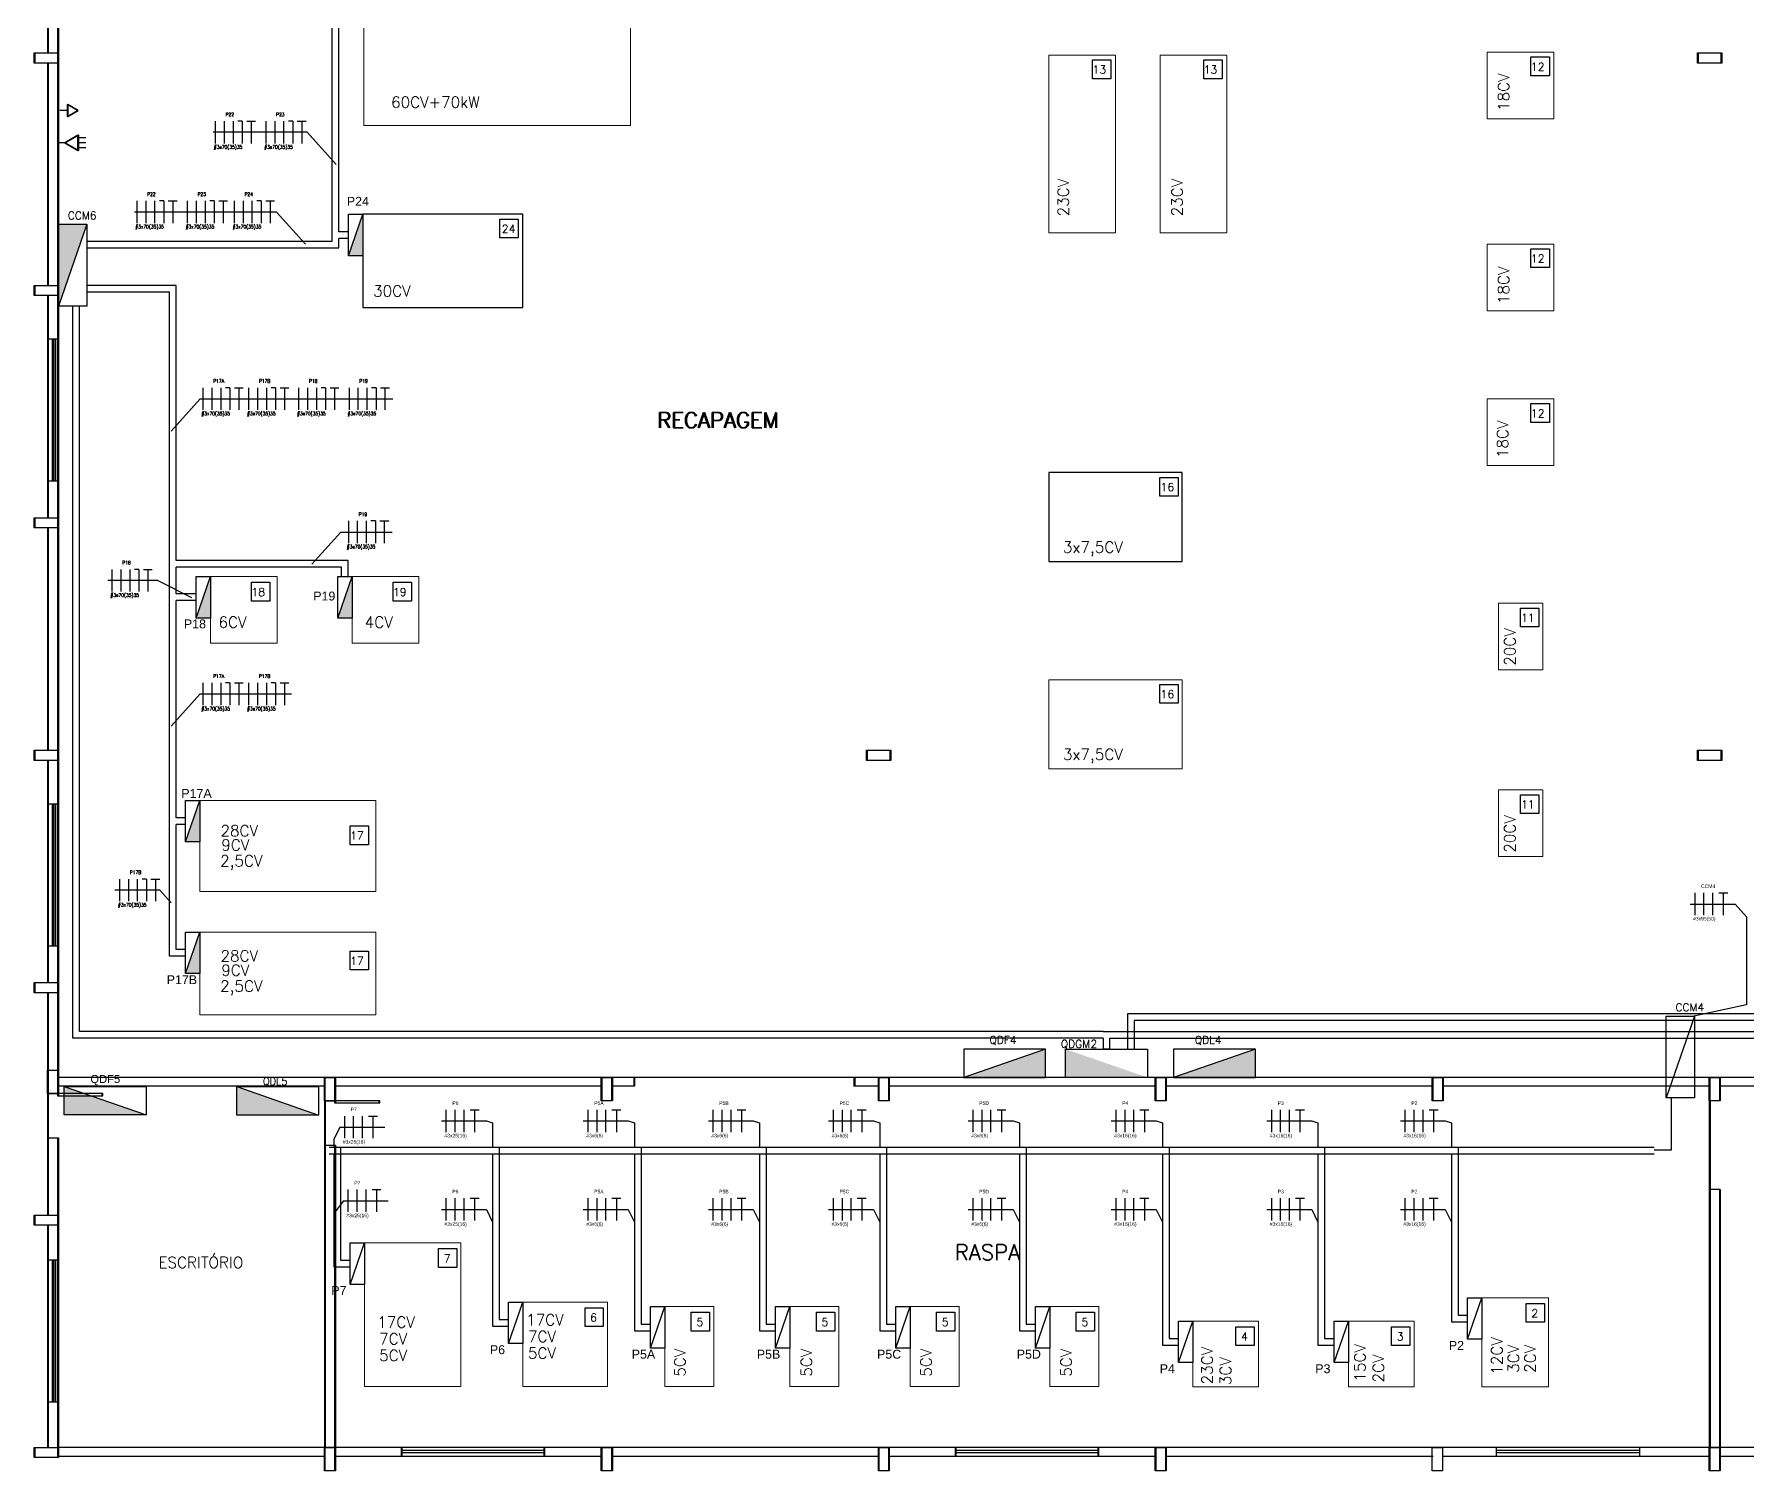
# Model space of a CAD drawing. Extents: x 88 to 641, y -96 to 322.
# Drawn here: x 224.07 to 262.6, y 140.77 to 173.09 of the extents above; entities that cross this region are included whole.
import ezdxf

# ---------------------------------------------------------------- set-up
doc = ezdxf.new("R2010")
doc.units = 0
doc.header["$MEASUREMENT"] = 0
for name, color, linetype in [('_ARQ', 5, 'Continuous'), ('_ARQ-TEXTO', 4, 'Continuous'), ('_COTAS', 4, 'Continuous'), ('_ELT-ELETROCALHAS', 1, 'Continuous'), ('_ELT-MAQUINAS-TEXTO', 4, 'Continuous'), ('_ELT-MÁQUINAS', 3, 'Continuous'), ('_ELT-PONTO', 2, 'Continuous'), ('_ELT-PONTO-TEXTO', 4, 'Continuous'), ('_ELT_ELETRODUTOS', 6, 'Continuous'), ('ELET_FIAÇÃO', 1, 'Continuous')]:
    doc.layers.add(name, color=color, linetype=linetype)
doc.styles.add('ARIAL', font='arial.ttf')
doc.styles.add('textstyle3', font='romans')
doc.styles.add('textstyle4', font='arial.ttf')
doc.styles.add('textstyle6', font='Standard')

# ---------------------------------------------------------------- blocks, each defined once
blk = doc.blocks.new('TOM_Trif_Baixa')
at = {"layer": '_ELT-PONTO'}
for p, q in [((-0.619, 0.111), (-0.459, 0.111)), ((-0.619, 0), (-0.459, 0)), ((-0.16, 0), (0, 0)), ((-0.619, -0.111), (-0.459, -0.111))]:
    blk.add_line(p, q, dxfattribs=at)
blk.add_lwpolyline([(-0.16, 0), (-0.459, 0.172), (-0.459, -0.172)], close=True, dxfattribs=at)
blk = doc.blocks.new('TOM_Monof_baixa')
at = {"layer": '_ELT-PONTO'}
for p, q in [((0.166, 0), (0, 0)), ((0.399, 0), (0.166, 0.135)), ((0.166, 0.135), (0.166, -0.135)), ((0.166, -0.135), (0.399, 0))]:
    blk.add_line(p, q, dxfattribs=at)
blk = doc.blocks.new('FIACAO_LAMP_ELETRO_3FNT')
at = {"layer": 'ELET_FIAÇÃO', "color": 4, "linetype": 'Continuous'}
for p, q in [((0, -0.25), (0, 0.25)), ((0.2, -0.25), (0.2, 0.25)), ((0.4, -0.25), (0.4, 0.25)), ((0.6, 0.25), (0.5, 0.25)), ((0.6, 0.25), (0.6, -0.25)), ((0.7, 0.25), (0.9, 0.25)), ((0.8, 0.25), (0.8, -0.25))]:
    blk.add_line(p, q, dxfattribs=at)
at = {"layer": 'ELET_FIAÇÃO', "color": 4, "linetype": 'Continuous', "style": 'textstyle4'}
for tag, p in [('C', (0.224, 0.36)), ('B', (-0.043, -0.37))]:
    blk.add_attdef(tag, p, '', height=0.08, dxfattribs=at)
blk = doc.blocks.new('FIACAO_LAMP_ELETRO_3FT')
at = {"layer": 'ELET_FIAÇÃO', "color": 4, "linetype": 'Continuous'}
for p, q in [((0, -0.25), (0, 0.25)), ((0.2, -0.25), (0.2, 0.25)), ((0.4, -0.25), (0.4, 0.25)), ((0.536, 0.25), (0.736, 0.25)), ((0.636, 0.25), (0.636, -0.25))]:
    blk.add_line(p, q, dxfattribs=at)
at = {"layer": 'ELET_FIAÇÃO', "color": 4, "linetype": 'Continuous', "style": 'textstyle4'}
for tag, p in [('C', (0.136, 0.36)), ('B', (-0.043, -0.37))]:
    blk.add_attdef(tag, p, '', height=0.08, dxfattribs=at)

msp = doc.modelspace()

# ---------------------------------------------------------------- hatches: boundary and pattern name
at = {"layer": '_ELT-PONTO', "linetype": 'Continuous', "transparency": 33554687}
for points in [[(224.611, 166.975), (225.248, 168.815), (224.611, 168.815)], [(246.812, 149.618), (246.812, 150.254), (244.972, 149.618)], [(249.103, 149.618), (247.263, 150.254), (247.263, 149.618)], [(251.533, 149.618), (251.533, 150.254), (249.693, 149.618)]]:
    msp.add_hatch(color=256, dxfattribs=at).paths.add_polyline_path(points, flags=0)
at = {"layer": '_ELT-PONTO', "linetype": 'Continuous'}
h = msp.add_hatch(color=256, dxfattribs=at)
h.dxf.hatch_style = 1
h.paths.add_polyline_path([(231.455, 169.038), (231.133, 168.106), (231.455, 168.106)])
h = msp.add_hatch(color=256, dxfattribs=at)
h.dxf.hatch_style = 1
h.paths.add_polyline_path([(228.032, 160.887), (227.709, 159.955), (228.032, 159.955)])
h = msp.add_hatch(color=256, dxfattribs=at)
h.dxf.hatch_style = 1
h.paths.add_polyline_path([(231.216, 160.887), (230.893, 159.955), (231.216, 159.955)])
h = msp.add_hatch(color=256, dxfattribs=at)
h.dxf.hatch_style = 1
h.paths.add_polyline_path([(227.791, 155.851), (227.469, 154.919), (227.791, 154.919)])
h = msp.add_hatch(color=256, dxfattribs=at)
h.dxf.hatch_style = 1
h.paths.add_polyline_path([(227.791, 152.888), (227.469, 151.956), (227.791, 151.956)])
at = {"layer": '_ELT-PONTO', "linetype": 'Continuous', "transparency": 33554687}
for points in [[(226.583, 148.776), (224.743, 149.416), (224.743, 148.776)], [(230.463, 148.766), (228.623, 149.406), (228.623, 148.766)]]:
    msp.add_hatch(color=256, dxfattribs=at).paths.add_polyline_path(points)

# ---------------------------------------------------------------- linework, layer by layer
at = {"layer": '_ARQ', "linetype": 'Continuous'}
for p, q in [((224.593, 185.821), (224.593, 149.257)), ((224.611, 185.821), (224.611, 149.257)), ((237.55, 149.618), (237.55, 149.418)), ((237.568, 149.618), (237.568, 149.418)), ((242.503, 149.618), (242.503, 149.418)), ((242.521, 149.618), (242.521, 149.418)), ((224.364, 149.257), (224.593, 149.257)), ((224.382, 149.257), (224.611, 149.257)), ((230.593, 149.093), (230.593, 141.293)), ((230.593, 149.093), (230.822, 149.093)), ((230.611, 149.093), (230.611, 141.293)), ((230.611, 149.093), (230.84, 149.093)), ((261.739, 149.093), (261.739, 141.293)), ((261.757, 149.093), (261.757, 141.293)), ((224.364, 148.257), (224.593, 148.257)), ((224.382, 148.257), (224.611, 148.257)), ((224.593, 148.257), (224.593, 141.293)), ((224.611, 148.257), (224.611, 141.293)), ((230.593, 148.093), (230.822, 148.093)), ((230.611, 148.093), (230.84, 148.093)), ((230.822, 148.093), (230.822, 141.293)), ((230.84, 148.093), (230.84, 141.293)), ((261.968, 147.093), (261.739, 147.093)), ((261.986, 147.093), (261.757, 147.093)), ((261.968, 147.093), (261.968, 141.293)), ((261.986, 147.093), (261.986, 141.293))]:
    msp.add_line(p, q, dxfattribs=at)
at = {"layer": '_ARQ'}
for p, q in [((224.364, 177.668), (224.364, 172.668)), ((224.382, 177.668), (224.382, 172.668)), ((224.364, 172.439), (224.364, 167.439)), ((224.382, 172.439), (224.382, 167.439)), ((224.364, 167.21), (224.364, 162.21)), ((224.382, 167.21), (224.382, 162.21)), ((224.39, 166.233), (224.593, 166.233)), ((224.408, 166.233), (224.611, 166.233)), ((224.475, 166.233), (224.475, 163.036)), ((224.493, 166.233), (224.493, 163.036)), ((224.528, 166.233), (224.528, 163.036)), ((224.546, 166.233), (224.546, 163.036)), ((224.593, 163.033), (224.39, 163.033)), ((224.611, 163.033), (224.408, 163.033)), ((224.364, 161.981), (224.364, 156.981)), ((224.382, 161.981), (224.382, 156.981)), ((224.364, 156.752), (224.364, 151.752)), ((224.382, 156.752), (224.382, 151.752)), ((224.39, 155.775), (224.593, 155.775)), ((224.408, 155.775), (224.611, 155.775)), ((224.475, 155.775), (224.475, 152.578)), ((224.493, 155.775), (224.493, 152.578)), ((224.528, 155.775), (224.528, 152.578)), ((224.546, 155.775), (224.546, 152.578)), ((224.593, 152.575), (224.39, 152.575)), ((224.611, 152.575), (224.408, 152.575)), ((224.364, 151.522), (224.364, 146.522)), ((224.382, 151.522), (224.382, 146.522)), ((267.966, 149.618), (224.593, 149.618)), ((267.984, 149.618), (224.611, 149.618)), ((230.593, 149.418), (224.593, 149.418)), ((230.611, 149.418), (224.611, 149.418)), ((236.822, 149.418), (230.822, 149.418)), ((236.84, 149.418), (230.84, 149.418)), ((237.55, 149.418), (237.052, 149.418)), ((237.568, 149.418), (237.07, 149.418)), ((243.052, 149.418), (242.503, 149.418)), ((243.07, 149.418), (242.521, 149.418)), ((249.281, 149.418), (243.281, 149.418)), ((249.299, 149.418), (243.299, 149.418)), ((255.51, 149.418), (249.51, 149.418)), ((255.528, 149.418), (249.528, 149.418)), ((261.739, 149.418), (255.739, 149.418)), ((261.757, 149.418), (255.757, 149.418)), ((267.968, 149.418), (261.968, 149.418)), ((267.986, 149.418), (261.986, 149.418)), ((224.364, 146.293), (224.364, 141.293)), ((224.382, 146.293), (224.382, 141.293)), ((224.39, 145.514), (224.593, 145.514)), ((224.408, 145.514), (224.611, 145.514)), ((224.475, 145.514), (224.475, 142.317)), ((224.493, 145.514), (224.493, 142.317)), ((224.528, 145.514), (224.528, 142.317)), ((224.546, 145.514), (224.546, 142.317)), ((224.593, 142.314), (224.39, 142.314)), ((224.611, 142.314), (224.408, 142.314)), ((277.768, 141.293), (224.593, 141.293)), ((230.593, 141.093), (224.593, 141.093)), ((277.786, 141.293), (224.611, 141.293)), ((230.611, 141.093), (224.611, 141.093)), ((236.822, 141.093), (230.822, 141.093)), ((236.84, 141.093), (230.84, 141.093)), ((232.328, 141.093), (232.328, 141.296)), ((232.328, 141.231), (235.526, 141.231)), ((232.328, 141.178), (235.526, 141.178)), ((232.346, 141.093), (232.346, 141.296)), ((232.346, 141.231), (235.544, 141.231)), ((232.346, 141.178), (235.544, 141.178)), ((235.528, 141.296), (235.528, 141.093)), ((235.546, 141.296), (235.546, 141.093)), ((243.052, 141.093), (237.052, 141.093)), ((243.07, 141.093), (237.07, 141.093)), ((249.281, 141.093), (243.281, 141.093)), ((249.299, 141.093), (243.299, 141.093)), ((244.787, 141.093), (244.787, 141.296)), ((244.787, 141.231), (247.984, 141.231)), ((244.787, 141.178), (247.984, 141.178)), ((244.805, 141.093), (244.805, 141.296)), ((244.805, 141.231), (248.002, 141.231)), ((244.805, 141.178), (248.002, 141.178)), ((247.987, 141.296), (247.987, 141.093)), ((248.005, 141.296), (248.005, 141.093)), ((255.51, 141.093), (249.51, 141.093)), ((255.528, 141.093), (249.528, 141.093)), ((261.739, 141.093), (255.739, 141.093)), ((261.757, 141.093), (255.757, 141.093)), ((256.951, 141.093), (256.951, 141.296)), ((256.951, 141.231), (260.148, 141.231)), ((256.951, 141.178), (260.148, 141.178)), ((256.969, 141.231), (260.166, 141.231)), ((256.969, 141.178), (260.166, 141.178)), ((260.169, 141.296), (260.169, 141.093)), ((267.966, 141.093), (261.968, 141.093)), ((267.984, 141.093), (261.986, 141.093))]:
    msp.add_line(p, q, dxfattribs=at)
for points in [[(224.069, 172.668), (224.593, 172.668), (224.593, 172.439), (224.069, 172.439)], [(224.087, 172.668), (224.611, 172.668), (224.611, 172.439), (224.087, 172.439)], [(261.477, 172.668), (262.001, 172.668), (262.001, 172.439), (261.477, 172.439)], [(261.495, 172.668), (262.019, 172.668), (262.019, 172.439), (261.495, 172.439)], [(224.069, 167.439), (224.593, 167.439), (224.593, 167.21), (224.069, 167.21)], [(224.087, 167.439), (224.611, 167.439), (224.611, 167.21), (224.087, 167.21)], [(224.069, 162.21), (224.593, 162.21), (224.593, 161.981), (224.069, 161.981)], [(224.087, 162.21), (224.611, 162.21), (224.611, 161.981), (224.087, 161.981)], [(224.069, 156.981), (224.593, 156.981), (224.593, 156.752), (224.069, 156.752)], [(224.087, 156.981), (224.611, 156.981), (224.611, 156.752), (224.087, 156.752)], [(242.789, 156.981), (243.314, 156.981), (243.314, 156.752), (242.789, 156.752)], [(242.807, 156.981), (243.332, 156.981), (243.332, 156.752), (242.807, 156.752)], [(261.477, 156.981), (262.001, 156.981), (262.001, 156.752), (261.477, 156.752)], [(261.495, 156.981), (262.019, 156.981), (262.019, 156.752), (261.495, 156.752)], [(224.069, 151.752), (224.593, 151.752), (224.593, 151.522), (224.069, 151.522)], [(224.087, 151.752), (224.611, 151.752), (224.611, 151.522), (224.087, 151.522)], [(224.593, 149.782), (224.593, 149.257), (224.364, 149.257), (224.364, 149.782)], [(224.611, 149.782), (224.611, 149.257), (224.382, 149.257), (224.382, 149.782)], [(230.822, 149.618), (230.822, 149.093), (230.593, 149.093), (230.593, 149.618)], [(230.84, 149.618), (230.84, 149.093), (230.611, 149.093), (230.611, 149.618)], [(237.052, 149.618), (237.052, 149.093), (236.822, 149.093), (236.822, 149.618)], [(237.07, 149.618), (237.07, 149.093), (236.84, 149.093), (236.84, 149.618)], [(243.281, 149.618), (243.281, 149.093), (243.052, 149.093), (243.052, 149.618)], [(243.299, 149.618), (243.299, 149.093), (243.07, 149.093), (243.07, 149.618)], [(249.51, 149.618), (249.51, 149.093), (249.281, 149.093), (249.281, 149.618)], [(249.528, 149.618), (249.528, 149.093), (249.299, 149.093), (249.299, 149.618)], [(255.739, 149.618), (255.739, 149.093), (255.51, 149.093), (255.51, 149.618)], [(255.757, 149.618), (255.757, 149.093), (255.528, 149.093), (255.528, 149.618)], [(261.968, 149.618), (261.968, 149.093), (261.739, 149.093), (261.739, 149.618)], [(261.986, 149.618), (261.986, 149.093), (261.757, 149.093), (261.757, 149.618)], [(224.069, 146.522), (224.593, 146.522), (224.593, 146.293), (224.069, 146.293)], [(224.087, 146.522), (224.611, 146.522), (224.611, 146.293), (224.087, 146.293)], [(224.069, 141.293), (224.593, 141.293), (224.593, 141.064), (224.069, 141.064)], [(224.087, 141.293), (224.611, 141.293), (224.611, 141.064), (224.087, 141.064)], [(230.822, 141.293), (230.822, 140.769), (230.593, 140.769), (230.593, 141.293)], [(230.84, 141.293), (230.84, 140.769), (230.611, 140.769), (230.611, 141.293)], [(237.052, 141.293), (237.052, 140.769), (236.822, 140.769), (236.822, 141.293)], [(237.07, 141.293), (237.07, 140.769), (236.84, 140.769), (236.84, 141.293)], [(243.281, 141.293), (243.281, 140.769), (243.052, 140.769), (243.052, 141.293)], [(243.299, 141.293), (243.299, 140.769), (243.07, 140.769), (243.07, 141.293)], [(249.51, 141.293), (249.51, 140.769), (249.281, 140.769), (249.281, 141.293)], [(249.528, 141.293), (249.528, 140.769), (249.299, 140.769), (249.299, 141.293)], [(255.739, 141.293), (255.739, 140.769), (255.51, 140.769), (255.51, 141.293)], [(261.968, 141.293), (261.968, 140.769), (261.739, 140.769), (261.739, 141.293)], [(261.986, 141.293), (261.986, 140.769), (261.757, 140.769), (261.757, 141.293)]]:
    msp.add_lwpolyline(points, close=True, dxfattribs=at)
at = {"layer": '_ARQ', "linetype": 'Continuous'}
for points in [[(225.593, 149.257), (224.593, 149.257), (224.593, 149.207), (225.593, 149.207)], [(225.611, 149.257), (224.611, 149.257), (224.611, 149.207), (225.611, 149.207)], [(231.822, 149.093), (230.822, 149.093), (230.822, 149.043), (231.822, 149.043)], [(231.84, 149.093), (230.84, 149.093), (230.84, 149.043), (231.84, 149.043)]]:
    msp.add_lwpolyline(points, close=True, dxfattribs=at)
at = {"layer": '_ELT-ELETROCALHAS', "color": 254, "true_color": 0xfeeab9}
for p, q in [((248.108, 150.654), (267.332, 150.654)), ((248.108, 150.504), (248.108, 150.254)), ((248.258, 150.504), (267.482, 150.504)), ((248.258, 150.254), (248.108, 150.254))]:
    msp.add_line(p, q, dxfattribs=at)
at = {"layer": '_ELT-ELETROCALHAS', "color": 116, "true_color": 0x136734}
for points in [[(268.168, 181.355), (266.367, 181.355), (266.367, 151.048), (248.653, 151.048), (248.653, 150.254)], [(268.168, 181.205), (266.517, 181.205), (266.517, 150.898), (248.803, 150.898), (248.803, 150.254)]]:
    msp.add_lwpolyline(points, dxfattribs=at)
at = {"layer": '_ELT-ELETROCALHAS', "color": 32, "true_color": 0xcd6928}
for points in [[(225.248, 168.435), (230.771, 168.435), (230.771, 180.152)], [(230.921, 168.647), (230.921, 175.097)], [(225.248, 168.285), (230.921, 168.285), (230.921, 168.497)], [(231.133, 168.647), (230.921, 168.647)], [(231.133, 168.497), (230.921, 168.497)], [(227.257, 161.249), (227.257, 167.435), (225.248, 167.435)], [(227.257, 152.347), (227.107, 152.347), (227.107, 167.285), (225.248, 167.285)], [(231.129, 161.099), (231.129, 161.249), (227.257, 161.249)], [(230.979, 161.099), (227.257, 161.099)], [(227.257, 160.496), (227.257, 161.099)], [(230.979, 160.887), (230.979, 161.099)], [(231.129, 160.887), (231.129, 161.099)], [(227.709, 160.496), (227.257, 160.496)], [(227.709, 160.346), (227.257, 160.346)], [(227.257, 155.46), (227.257, 160.346)], [(227.469, 155.46), (227.257, 155.46)], [(227.469, 155.31), (227.257, 155.31)], [(227.257, 152.497), (227.257, 155.31)], [(227.469, 152.497), (227.257, 152.497)], [(227.469, 152.347), (227.257, 152.347)], [(230.959, 148.05), (230.959, 145.503), (231.171, 145.503)], [(234.526, 148.05), (234.526, 144.172), (234.738, 144.172)], [(237.716, 148.05), (237.716, 144.07), (237.928, 144.07)], [(240.529, 148.05), (240.529, 144.07), (240.741, 144.07)], [(243.233, 148.05), (243.233, 144.07), (243.445, 144.07)], [(246.375, 148.05), (246.375, 144.07), (246.587, 144.07)], [(249.59, 148.05), (249.59, 143.743), (249.802, 143.743)], [(253.089, 148.05), (253.089, 143.743), (253.301, 143.743)], [(256.093, 148.05), (256.093, 144.268), (256.305, 144.268)], [(230.809, 147.9), (230.809, 145.353), (231.171, 145.353)], [(234.376, 147.9), (234.376, 144.022), (234.738, 144.022)], [(237.566, 147.9), (237.566, 143.92), (237.928, 143.92)], [(240.379, 147.9), (240.379, 143.92), (240.741, 143.92)], [(243.083, 147.9), (243.083, 143.92), (243.445, 143.92)], [(246.225, 147.9), (246.225, 143.92), (246.587, 143.92)], [(249.44, 147.9), (249.44, 143.593), (249.802, 143.593)], [(252.939, 147.9), (252.939, 143.593), (253.301, 143.593)], [(255.943, 147.9), (255.943, 144.118), (256.305, 144.118)]]:
    msp.add_lwpolyline(points, dxfattribs=at)
at = {"layer": '_ELT-ELETROCALHAS', "color": 254, "true_color": 0xfeeab9}
for points in [[(248.108, 150.504), (224.934, 150.504), (224.934, 166.975)], [(248.108, 150.654), (225.084, 150.654), (225.084, 166.975)], [(248.258, 150.254), (248.258, 150.504)], [(230.7, 148.05), (260.5, 148.05)], [(230.7, 147.9), (260.5, 147.9)]]:
    msp.add_lwpolyline(points, dxfattribs=at)
at = {"layer": '_ELT-MAQUINAS-TEXTO'}
for points in [[(247.87, 172.512), (248.283, 172.512), (248.283, 172.09), (247.87, 172.09)], [(250.37, 172.512), (250.783, 172.512), (250.783, 172.09), (250.37, 172.09)], [(257.73, 172.578), (258.143, 172.578), (258.143, 172.156), (257.73, 172.156)], [(234.538, 168.929), (234.951, 168.929), (234.951, 168.507), (234.538, 168.507)], [(257.73, 168.262), (258.143, 168.262), (258.143, 167.839), (257.73, 167.839)], [(257.73, 164.778), (258.143, 164.778), (258.143, 164.356), (257.73, 164.356)], [(249.381, 163.119), (249.794, 163.119), (249.794, 162.697), (249.381, 162.697)], [(228.955, 160.759), (229.368, 160.759), (229.368, 160.336), (228.955, 160.336)], [(232.139, 160.759), (232.551, 160.759), (232.551, 160.336), (232.139, 160.336)], [(257.491, 160.18), (257.903, 160.18), (257.903, 159.757), (257.491, 159.757)], [(249.381, 158.458), (249.794, 158.458), (249.794, 158.036), (249.381, 158.036)], [(257.491, 155.98), (257.903, 155.98), (257.903, 155.557), (257.491, 155.557)], [(231.174, 155.277), (231.587, 155.277), (231.587, 154.854), (231.174, 154.854)], [(231.174, 152.459), (231.587, 152.459), (231.587, 152.037), (231.174, 152.037)], [(233.161, 145.766), (233.574, 145.766), (233.574, 145.343), (233.161, 145.343)], [(257.622, 144.531), (258.034, 144.531), (258.034, 144.108), (257.622, 144.108)], [(236.455, 144.435), (236.867, 144.435), (236.867, 144.013), (236.455, 144.013)], [(238.844, 144.333), (239.257, 144.333), (239.257, 143.91), (238.844, 143.91)], [(241.658, 144.333), (242.07, 144.333), (242.07, 143.91), (241.658, 143.91)], [(244.361, 144.333), (244.774, 144.333), (244.774, 143.91), (244.361, 143.91)], [(247.503, 144.333), (247.916, 144.333), (247.916, 143.91), (247.503, 143.91)], [(251.095, 144.006), (251.507, 144.006), (251.507, 143.583), (251.095, 143.583)], [(254.594, 144.006), (255.007, 144.006), (255.007, 143.583), (254.594, 143.583)]]:
    msp.add_lwpolyline(points, close=True, dxfattribs=at)
at = {"layer": '_ELT-MÁQUINAS', "color": 4, "lineweight": 0}
for points in [[(231.477, 175.638), (237.477, 175.638), (237.477, 171.038), (231.477, 171.038)], [(256.747, 171.187), (258.247, 171.187), (258.247, 172.687), (256.747, 172.687)], [(246.887, 172.62), (248.387, 172.62), (248.387, 168.62), (246.887, 168.62)], [(249.387, 172.62), (250.887, 172.62), (250.887, 168.62), (249.387, 168.62)], [(256.747, 166.87), (258.247, 166.87), (258.247, 168.37), (256.747, 168.37)], [(256.747, 163.387), (258.247, 163.387), (258.247, 164.887), (256.747, 164.887)], [(228.032, 159.387), (229.532, 159.387), (229.532, 160.887), (228.032, 160.887)], [(231.216, 159.387), (232.716, 159.387), (232.716, 160.887), (231.216, 160.887)], [(256.997, 158.787), (257.997, 158.787), (257.997, 160.287), (256.997, 160.287)], [(246.887, 156.565), (249.887, 156.565), (249.887, 158.565), (246.887, 158.565)], [(256.997, 154.587), (257.997, 154.587), (257.997, 156.087), (256.997, 156.087)], [(227.791, 153.804), (231.751, 153.804), (231.751, 155.851), (227.791, 155.851)], [(227.791, 151.024), (231.751, 151.024), (231.751, 152.888), (227.791, 152.888)], [(231.493, 145.894), (233.666, 145.894), (233.666, 142.666), (231.493, 142.666)], [(235.06, 142.663), (236.96, 142.663), (236.96, 144.563), (235.06, 144.563)], [(256.627, 142.659), (258.127, 142.659), (258.127, 144.659), (256.627, 144.659)], [(238.25, 144.461), (239.35, 144.461), (239.35, 142.661), (238.25, 142.661)], [(241.063, 144.461), (242.163, 144.461), (242.163, 142.661), (241.063, 142.661)], [(243.767, 144.461), (244.867, 144.461), (244.867, 142.661), (243.767, 142.661)], [(246.909, 144.461), (248.009, 144.461), (248.009, 142.661), (246.909, 142.661)], [(250.124, 144.134), (251.6, 144.134), (251.6, 142.659), (250.124, 142.659)], [(253.623, 144.134), (255.1, 144.134), (255.1, 142.659), (253.623, 142.659)]]:
    msp.add_lwpolyline(points, close=True, dxfattribs=at)
at = {"layer": '_ELT-MÁQUINAS', "color": 4}
for points in [[(231.455, 166.938), (235.055, 166.938), (235.055, 169.038), (231.455, 169.038)], [(246.887, 161.226), (249.887, 161.226), (249.887, 163.226), (246.887, 163.226)]]:
    msp.add_lwpolyline(points, close=True, dxfattribs=at)
at = {"layer": '_ELT-PONTO', "linetype": 'Continuous'}
for p, q in [((225.248, 168.815), (224.611, 166.975)), ((231.133, 168.106), (231.455, 169.038)), ((227.709, 159.955), (228.032, 160.887)), ((230.893, 159.955), (231.216, 160.887)), ((227.469, 154.919), (227.791, 155.851)), ((227.469, 151.956), (227.791, 152.888)), ((261.407, 151), (260.77, 149.16)), ((246.812, 150.254), (244.972, 149.618)), ((251.533, 150.254), (249.693, 149.618)), ((224.743, 149.416), (226.583, 148.776)), ((228.623, 149.416), (230.463, 148.766)), ((231.171, 144.962), (231.493, 145.894)), ((234.738, 143.631), (235.06, 144.563)), ((256.305, 143.727), (256.627, 144.659)), ((237.928, 143.529), (238.25, 144.461)), ((240.741, 143.529), (241.063, 144.461)), ((243.445, 143.529), (243.767, 144.461)), ((246.587, 143.529), (246.909, 144.461)), ((249.802, 143.202), (250.124, 144.134)), ((253.301, 143.202), (253.623, 144.134))]:
    msp.add_line(p, q, dxfattribs=at)
for points in [[(224.611, 168.815), (225.248, 168.815), (225.248, 166.975), (224.611, 166.975)], [(231.455, 168.106), (231.133, 168.106), (231.133, 169.038), (231.455, 169.038)], [(228.032, 159.955), (227.709, 159.955), (227.709, 160.887), (228.032, 160.887)], [(231.216, 159.955), (230.893, 159.955), (230.893, 160.887), (231.216, 160.887)], [(227.791, 154.919), (227.469, 154.919), (227.469, 155.851), (227.791, 155.851)], [(227.791, 151.956), (227.469, 151.956), (227.469, 152.888), (227.791, 152.888)], [(260.77, 151), (261.407, 151), (261.407, 149.16), (260.77, 149.16)], [(246.812, 149.618), (246.812, 150.254), (244.972, 150.254), (244.972, 149.618)], [(247.263, 149.618), (247.263, 150.254), (249.103, 150.254), (249.103, 149.618)], [(251.533, 149.618), (251.533, 150.254), (249.693, 150.254), (249.693, 149.618)], [(224.743, 148.776), (224.743, 149.416), (226.583, 149.416), (226.583, 148.776)], [(228.623, 148.766), (228.623, 149.416), (230.463, 149.416), (230.463, 148.766)], [(231.493, 144.962), (231.171, 144.962), (231.171, 145.894), (231.493, 145.894)], [(235.06, 143.631), (234.738, 143.631), (234.738, 144.563), (235.06, 144.563)], [(256.627, 143.727), (256.305, 143.727), (256.305, 144.659), (256.627, 144.659)], [(238.25, 143.529), (237.928, 143.529), (237.928, 144.461), (238.25, 144.461)], [(241.063, 143.529), (240.741, 143.529), (240.741, 144.461), (241.063, 144.461)], [(243.767, 143.529), (243.445, 143.529), (243.445, 144.461), (243.767, 144.461)], [(246.909, 143.529), (246.587, 143.529), (246.587, 144.461), (246.909, 144.461)], [(250.124, 143.202), (249.802, 143.202), (249.802, 144.134), (250.124, 144.134)], [(253.623, 143.202), (253.301, 143.202), (253.301, 144.134), (253.623, 144.134)]]:
    msp.add_lwpolyline(points, close=True, dxfattribs=at)
at = {"layer": 'ELET_FIAÇÃO', "color": 7, "linetype": 'Continuous'}
for points in [[(230.208, 170.883), (228.089, 170.883)], [(230.208, 170.883), (230.862, 170.157)], [(229.518, 169.09), (226.323, 169.09)], [(229.518, 169.09), (230.171, 168.364)], [(227.803, 164.886), (227.149, 164.16)], [(227.803, 164.886), (232.131, 164.886)], [(230.965, 161.889), (230.311, 161.163)], [(230.965, 161.889), (232.116, 161.889)], [(226.848, 160.8), (225.72, 160.8)], [(226.848, 160.8), (227.606, 160.416)], [(227.803, 158.246), (227.149, 157.52)], [(227.803, 158.246), (229.857, 158.246)], [(226.89, 153.832), (225.884, 153.832)], [(226.89, 153.832), (227.15, 153.543)], [(262.32, 153.52), (262.58, 153.23), (262.58, 151.25), (261.39, 151)], [(260.88, 149.16), (260.88, 147.98), (260.5, 147.98)], [(234.236, 148.64), (234.376, 148.6), (234.376, 148.05)], [(237.426, 148.64), (237.566, 148.6), (237.566, 148.05)], [(240.239, 148.64), (240.379, 148.6), (240.379, 148.05)], [(242.943, 148.64), (243.083, 148.6), (243.083, 148.05)], [(246.085, 148.64), (246.225, 148.6), (246.225, 148.05)], [(249.3, 148.64), (249.44, 148.6), (249.44, 148.05)], [(252.799, 148.64), (252.939, 148.6), (252.939, 148.05)], [(255.803, 148.64), (255.943, 148.6), (255.943, 148.05)], [(231.02, 146.844), (230.809, 146.554)], [(234.236, 146.65), (234.376, 146.36)], [(237.426, 146.65), (237.566, 146.36)], [(240.239, 146.65), (240.379, 146.36)], [(242.943, 146.65), (243.083, 146.36)], [(246.085, 146.65), (246.225, 146.36)], [(249.3, 146.65), (249.44, 146.36)], [(252.799, 146.65), (252.939, 146.36)], [(255.803, 146.65), (255.943, 146.36)]]:
    msp.add_lwpolyline(points, dxfattribs=at)
at = {"layer": 'ELET_FIAÇÃO', "color": 7}
for points in [[(261.31, 153.52), (262.32, 153.52)], [(230.94, 148.5), (230.809, 148.22), (230.809, 148.05)], [(230.94, 148.5), (231.95, 148.5)], [(233.226, 148.64), (234.236, 148.64)], [(236.416, 148.64), (237.426, 148.64)], [(239.229, 148.64), (240.239, 148.64)], [(241.933, 148.64), (242.943, 148.64)], [(245.075, 148.64), (246.085, 148.64)], [(248.29, 148.64), (249.3, 148.64)], [(251.789, 148.64), (252.799, 148.64)], [(254.793, 148.64), (255.803, 148.64)], [(231.02, 146.844), (232.03, 146.844)], [(233.226, 146.65), (234.236, 146.65)], [(236.416, 146.65), (237.426, 146.65)], [(239.229, 146.65), (240.239, 146.65)], [(241.933, 146.65), (242.943, 146.65)], [(245.075, 146.65), (246.085, 146.65)], [(248.29, 146.65), (249.3, 146.65)], [(251.789, 146.65), (252.799, 146.65)], [(254.793, 146.65), (255.803, 146.65)]]:
    msp.add_lwpolyline(points, dxfattribs=at)

# ---------------------------------------------------------------- block references
at = {"layer": '_COTAS', "linetype": 'Continuous'}
for p in [(224.642, 171.372), (224.66, 171.372)]:
    msp.add_blockref('TOM_Monof_baixa', p, dxfattribs=at)
at = {"layer": '_COTAS', "linetype": 'Continuous', "rotation": 180}
for p in [(224.593, 170.647), (224.611, 170.647)]:
    msp.add_blockref('TOM_Trif_Baixa', p, dxfattribs=at)
at = {"layer": '_ELT_ELETRODUTOS', "linetype": 'Continuous'}
ref = msp.add_blockref('FIACAO_LAMP_ELETRO_3FNT', (228.148, 170.883), dxfattribs=at)
ref.add_attrib('C', 'P22', (228.372, 171.243), dxfattribs={"layer": 'ELET_FIAÇÃO', "color": 4, "linetype": 'Continuous', "height": 0.08, "style": 'textstyle6'})
ref.add_attrib('B', '#3x70(35)35', (228.105, 170.513), dxfattribs={"layer": 'ELET_FIAÇÃO', "color": 4, "linetype": 'Continuous', "height": 0.08, "style": 'textstyle6'})
ref = msp.add_blockref('FIACAO_LAMP_ELETRO_3FNT', (229.283, 170.883), dxfattribs=at)
ref.add_attrib('C', 'P23', (229.507, 171.243), dxfattribs={"layer": 'ELET_FIAÇÃO', "color": 4, "linetype": 'Continuous', "height": 0.08, "style": 'textstyle6'})
ref.add_attrib('B', '#3x70(35)35', (229.24, 170.513), dxfattribs={"layer": 'ELET_FIAÇÃO', "color": 4, "linetype": 'Continuous', "height": 0.08, "style": 'textstyle6'})
ref = msp.add_blockref('FIACAO_LAMP_ELETRO_3FNT', (226.383, 169.09), dxfattribs=at)
ref.add_attrib('C', 'P22', (226.607, 169.45), dxfattribs={"layer": 'ELET_FIAÇÃO', "color": 4, "linetype": 'Continuous', "height": 0.08, "style": 'textstyle6'})
ref.add_attrib('B', '#3x70(35)35', (226.34, 168.72), dxfattribs={"layer": 'ELET_FIAÇÃO', "color": 4, "linetype": 'Continuous', "height": 0.08, "style": 'textstyle6'})
ref = msp.add_blockref('FIACAO_LAMP_ELETRO_3FNT', (227.517, 169.09), dxfattribs=at)
ref.add_attrib('C', 'P23', (227.741, 169.45), dxfattribs={"layer": 'ELET_FIAÇÃO', "color": 4, "linetype": 'Continuous', "height": 0.08, "style": 'textstyle6'})
ref.add_attrib('B', '#3x70(35)35', (227.474, 168.72), dxfattribs={"layer": 'ELET_FIAÇÃO', "color": 4, "linetype": 'Continuous', "height": 0.08, "style": 'textstyle6'})
ref = msp.add_blockref('FIACAO_LAMP_ELETRO_3FNT', (228.573, 169.09), dxfattribs=at)
ref.add_attrib('C', 'P24', (228.797, 169.45), dxfattribs={"layer": 'ELET_FIAÇÃO', "color": 4, "linetype": 'Continuous', "height": 0.08, "style": 'textstyle6'})
ref.add_attrib('B', '#3x70(35)35', (228.53, 168.72), dxfattribs={"layer": 'ELET_FIAÇÃO', "color": 4, "linetype": 'Continuous', "height": 0.08, "style": 'textstyle6'})
ref = msp.add_blockref('FIACAO_LAMP_ELETRO_3FNT', (227.869, 164.886), dxfattribs=at)
ref.add_attrib('C', 'P17A', (228.093, 165.246), dxfattribs={"layer": 'ELET_FIAÇÃO', "color": 4, "linetype": 'Continuous', "height": 0.08, "style": 'textstyle6'})
ref.add_attrib('B', '#3x70(35)35', (227.826, 164.516), dxfattribs={"layer": 'ELET_FIAÇÃO', "color": 4, "linetype": 'Continuous', "height": 0.08, "style": 'textstyle6'})
ref = msp.add_blockref('FIACAO_LAMP_ELETRO_3FNT', (228.897, 164.886), dxfattribs=at)
ref.add_attrib('C', 'P17B', (229.121, 165.246), dxfattribs={"layer": 'ELET_FIAÇÃO', "color": 4, "linetype": 'Continuous', "height": 0.08, "style": 'textstyle6'})
ref.add_attrib('B', '#3x70(35)35', (228.854, 164.516), dxfattribs={"layer": 'ELET_FIAÇÃO', "color": 4, "linetype": 'Continuous', "height": 0.08, "style": 'textstyle6'})
ref = msp.add_blockref('FIACAO_LAMP_ELETRO_3FNT', (230.022, 164.886), dxfattribs=at)
ref.add_attrib('C', 'P18', (230.246, 165.246), dxfattribs={"layer": 'ELET_FIAÇÃO', "color": 4, "linetype": 'Continuous', "height": 0.08, "style": 'textstyle6'})
ref.add_attrib('B', '#3x70(35)35', (229.979, 164.516), dxfattribs={"layer": 'ELET_FIAÇÃO', "color": 4, "linetype": 'Continuous', "height": 0.08, "style": 'textstyle6'})
ref = msp.add_blockref('FIACAO_LAMP_ELETRO_3FNT', (231.156, 164.886), dxfattribs=at)
ref.add_attrib('C', 'P19', (231.38, 165.246), dxfattribs={"layer": 'ELET_FIAÇÃO', "color": 4, "linetype": 'Continuous', "height": 0.08, "style": 'textstyle6'})
ref.add_attrib('B', '#3x70(35)35', (231.113, 164.516), dxfattribs={"layer": 'ELET_FIAÇÃO', "color": 4, "linetype": 'Continuous', "height": 0.08, "style": 'textstyle6'})
ref = msp.add_blockref('FIACAO_LAMP_ELETRO_3FNT', (231.141, 161.889), dxfattribs=at)
ref.add_attrib('C', 'P19', (231.364, 162.249), dxfattribs={"layer": 'ELET_FIAÇÃO', "color": 4, "linetype": 'Continuous', "height": 0.08, "style": 'textstyle6'})
ref.add_attrib('B', '#3x70(35)35', (231.097, 161.519), dxfattribs={"layer": 'ELET_FIAÇÃO', "color": 4, "linetype": 'Continuous', "height": 0.08, "style": 'textstyle6'})
ref = msp.add_blockref('FIACAO_LAMP_ELETRO_3FNT', (225.824, 160.8), dxfattribs=at)
ref.add_attrib('C', 'P18', (226.048, 161.16), dxfattribs={"layer": 'ELET_FIAÇÃO', "color": 4, "linetype": 'Continuous', "height": 0.08, "style": 'textstyle6'})
ref.add_attrib('B', '#3x70(35)35', (225.781, 160.43), dxfattribs={"layer": 'ELET_FIAÇÃO', "color": 4, "linetype": 'Continuous', "height": 0.08, "style": 'textstyle6'})
ref = msp.add_blockref('FIACAO_LAMP_ELETRO_3FNT', (227.869, 158.246), dxfattribs=at)
ref.add_attrib('C', 'P17A', (228.093, 158.606), dxfattribs={"layer": 'ELET_FIAÇÃO', "color": 4, "linetype": 'Continuous', "height": 0.08, "style": 'textstyle6'})
ref.add_attrib('B', '#3x70(35)35', (227.826, 157.876), dxfattribs={"layer": 'ELET_FIAÇÃO', "color": 4, "linetype": 'Continuous', "height": 0.08, "style": 'textstyle6'})
ref = msp.add_blockref('FIACAO_LAMP_ELETRO_3FNT', (228.897, 158.246), dxfattribs=at)
ref.add_attrib('C', 'P17B', (229.121, 158.606), dxfattribs={"layer": 'ELET_FIAÇÃO', "color": 4, "linetype": 'Continuous', "height": 0.08, "style": 'textstyle6'})
ref.add_attrib('B', '#3x70(35)35', (228.854, 157.876), dxfattribs={"layer": 'ELET_FIAÇÃO', "color": 4, "linetype": 'Continuous', "height": 0.08, "style": 'textstyle6'})
ref = msp.add_blockref('FIACAO_LAMP_ELETRO_3FNT', (225.993, 153.832), dxfattribs=at)
ref.add_attrib('C', 'P17B', (226.217, 154.192), dxfattribs={"layer": 'ELET_FIAÇÃO', "color": 4, "linetype": 'Continuous', "height": 0.08, "style": 'textstyle6'})
ref.add_attrib('B', '#3x70(35)35', (225.95, 153.462), dxfattribs={"layer": 'ELET_FIAÇÃO', "color": 4, "linetype": 'Continuous', "height": 0.08, "style": 'textstyle6'})
at = {"layer": '_ELT_ELETRODUTOS'}
ref = msp.add_blockref('FIACAO_LAMP_ELETRO_3FT', (261.42, 153.52), dxfattribs=at)
ref.add_attrib('C', 'CCM4', (261.556, 153.88), dxfattribs={"layer": 'ELET_FIAÇÃO', "color": 4, "height": 0.08, "style": 'textstyle4'})
ref.add_attrib('B', '#3x95(50)', (261.377, 153.15), dxfattribs={"layer": 'ELET_FIAÇÃO', "color": 4, "height": 0.08, "style": 'textstyle4'})
ref = msp.add_blockref('FIACAO_LAMP_ELETRO_3FT', (231.05, 148.5), dxfattribs=at)
ref.add_attrib('C', 'P7', (231.186, 148.86), dxfattribs={"layer": 'ELET_FIAÇÃO', "color": 4, "height": 0.08, "style": 'textstyle4'})
ref.add_attrib('B', '#3x25(16)', (231.007, 148.13), dxfattribs={"layer": 'ELET_FIAÇÃO', "color": 4, "height": 0.08, "style": 'textstyle4'})
ref = msp.add_blockref('FIACAO_LAMP_ELETRO_3FT', (233.336, 148.64), dxfattribs=at)
ref.add_attrib('C', 'P6', (233.472, 149), dxfattribs={"layer": 'ELET_FIAÇÃO', "color": 4, "height": 0.08, "style": 'textstyle4'})
ref.add_attrib('B', '#3x25(16)', (233.293, 148.27), dxfattribs={"layer": 'ELET_FIAÇÃO', "color": 4, "height": 0.08, "style": 'textstyle4'})
ref = msp.add_blockref('FIACAO_LAMP_ELETRO_3FT', (236.526, 148.64), dxfattribs=at)
ref.add_attrib('C', 'P5A', (236.662, 149), dxfattribs={"layer": 'ELET_FIAÇÃO', "color": 4, "height": 0.08, "style": 'textstyle4'})
ref.add_attrib('B', '#3x6(6)', (236.483, 148.27), dxfattribs={"layer": 'ELET_FIAÇÃO', "color": 4, "height": 0.08, "style": 'textstyle4'})
ref = msp.add_blockref('FIACAO_LAMP_ELETRO_3FT', (239.339, 148.64), dxfattribs=at)
ref.add_attrib('C', 'P5B', (239.475, 149), dxfattribs={"layer": 'ELET_FIAÇÃO', "color": 4, "height": 0.08, "style": 'textstyle4'})
ref.add_attrib('B', '#3x6(6)', (239.296, 148.27), dxfattribs={"layer": 'ELET_FIAÇÃO', "color": 4, "height": 0.08, "style": 'textstyle4'})
ref = msp.add_blockref('FIACAO_LAMP_ELETRO_3FT', (242.043, 148.64), dxfattribs=at)
ref.add_attrib('C', 'P5C', (242.179, 149), dxfattribs={"layer": 'ELET_FIAÇÃO', "color": 4, "height": 0.08, "style": 'textstyle4'})
ref.add_attrib('B', '#3x6(6)', (242, 148.27), dxfattribs={"layer": 'ELET_FIAÇÃO', "color": 4, "height": 0.08, "style": 'textstyle4'})
ref = msp.add_blockref('FIACAO_LAMP_ELETRO_3FT', (245.185, 148.64), dxfattribs=at)
ref.add_attrib('C', 'P5D', (245.321, 149), dxfattribs={"layer": 'ELET_FIAÇÃO', "color": 4, "height": 0.08, "style": 'textstyle4'})
ref.add_attrib('B', '#3x6(6)', (245.142, 148.27), dxfattribs={"layer": 'ELET_FIAÇÃO', "color": 4, "height": 0.08, "style": 'textstyle4'})
ref = msp.add_blockref('FIACAO_LAMP_ELETRO_3FT', (248.4, 148.64), dxfattribs=at)
ref.add_attrib('C', 'P4', (248.536, 149), dxfattribs={"layer": 'ELET_FIAÇÃO', "color": 4, "height": 0.08, "style": 'textstyle4'})
ref.add_attrib('B', '#3x16(16)', (248.357, 148.27), dxfattribs={"layer": 'ELET_FIAÇÃO', "color": 4, "height": 0.08, "style": 'textstyle4'})
ref = msp.add_blockref('FIACAO_LAMP_ELETRO_3FT', (251.899, 148.64), dxfattribs=at)
ref.add_attrib('C', 'P3', (252.035, 149), dxfattribs={"layer": 'ELET_FIAÇÃO', "color": 4, "height": 0.08, "style": 'textstyle4'})
ref.add_attrib('B', '#3x16(16)', (251.856, 148.27), dxfattribs={"layer": 'ELET_FIAÇÃO', "color": 4, "height": 0.08, "style": 'textstyle4'})
ref = msp.add_blockref('FIACAO_LAMP_ELETRO_3FT', (254.903, 148.64), dxfattribs=at)
ref.add_attrib('C', 'P2', (255.039, 149), dxfattribs={"layer": 'ELET_FIAÇÃO', "color": 4, "height": 0.08, "style": 'textstyle4'})
ref.add_attrib('B', '#3x16(16)', (254.86, 148.27), dxfattribs={"layer": 'ELET_FIAÇÃO', "color": 4, "height": 0.08, "style": 'textstyle4'})
ref = msp.add_blockref('FIACAO_LAMP_ELETRO_3FT', (231.13, 146.844), dxfattribs=at)
ref.add_attrib('C', 'P7', (231.266, 147.204), dxfattribs={"layer": 'ELET_FIAÇÃO', "color": 4, "height": 0.08, "style": 'textstyle4'})
ref.add_attrib('B', '#3x25(16)', (231.087, 146.474), dxfattribs={"layer": 'ELET_FIAÇÃO', "color": 4, "height": 0.08, "style": 'textstyle4'})
ref = msp.add_blockref('FIACAO_LAMP_ELETRO_3FT', (233.336, 146.65), dxfattribs=at)
ref.add_attrib('C', 'P6', (233.472, 147.01), dxfattribs={"layer": 'ELET_FIAÇÃO', "color": 4, "height": 0.08, "style": 'textstyle4'})
ref.add_attrib('B', '#3x25(16)', (233.293, 146.28), dxfattribs={"layer": 'ELET_FIAÇÃO', "color": 4, "height": 0.08, "style": 'textstyle4'})
ref = msp.add_blockref('FIACAO_LAMP_ELETRO_3FT', (236.526, 146.65), dxfattribs=at)
ref.add_attrib('C', 'P5A', (236.662, 147.01), dxfattribs={"layer": 'ELET_FIAÇÃO', "color": 4, "height": 0.08, "style": 'textstyle4'})
ref.add_attrib('B', '#3x6(6)', (236.483, 146.28), dxfattribs={"layer": 'ELET_FIAÇÃO', "color": 4, "height": 0.08, "style": 'textstyle4'})
ref = msp.add_blockref('FIACAO_LAMP_ELETRO_3FT', (239.339, 146.65), dxfattribs=at)
ref.add_attrib('C', 'P5B', (239.475, 147.01), dxfattribs={"layer": 'ELET_FIAÇÃO', "color": 4, "height": 0.08, "style": 'textstyle4'})
ref.add_attrib('B', '#3x6(6)', (239.296, 146.28), dxfattribs={"layer": 'ELET_FIAÇÃO', "color": 4, "height": 0.08, "style": 'textstyle4'})
ref = msp.add_blockref('FIACAO_LAMP_ELETRO_3FT', (242.043, 146.65), dxfattribs=at)
ref.add_attrib('C', 'P5C', (242.179, 147.01), dxfattribs={"layer": 'ELET_FIAÇÃO', "color": 4, "height": 0.08, "style": 'textstyle4'})
ref.add_attrib('B', '#3x6(6)', (242, 146.28), dxfattribs={"layer": 'ELET_FIAÇÃO', "color": 4, "height": 0.08, "style": 'textstyle4'})
ref = msp.add_blockref('FIACAO_LAMP_ELETRO_3FT', (245.185, 146.65), dxfattribs=at)
ref.add_attrib('C', 'P5D', (245.321, 147.01), dxfattribs={"layer": 'ELET_FIAÇÃO', "color": 4, "height": 0.08, "style": 'textstyle4'})
ref.add_attrib('B', '#3x6(6)', (245.142, 146.28), dxfattribs={"layer": 'ELET_FIAÇÃO', "color": 4, "height": 0.08, "style": 'textstyle4'})
ref = msp.add_blockref('FIACAO_LAMP_ELETRO_3FT', (248.4, 146.65), dxfattribs=at)
ref.add_attrib('C', 'P4', (248.536, 147.01), dxfattribs={"layer": 'ELET_FIAÇÃO', "color": 4, "height": 0.08, "style": 'textstyle4'})
ref.add_attrib('B', '#3x16(16)', (248.357, 146.28), dxfattribs={"layer": 'ELET_FIAÇÃO', "color": 4, "height": 0.08, "style": 'textstyle4'})
ref = msp.add_blockref('FIACAO_LAMP_ELETRO_3FT', (251.899, 146.65), dxfattribs=at)
ref.add_attrib('C', 'P3', (252.035, 147.01), dxfattribs={"layer": 'ELET_FIAÇÃO', "color": 4, "height": 0.08, "style": 'textstyle4'})
ref.add_attrib('B', '#3x16(16)', (251.856, 146.28), dxfattribs={"layer": 'ELET_FIAÇÃO', "color": 4, "height": 0.08, "style": 'textstyle4'})
ref = msp.add_blockref('FIACAO_LAMP_ELETRO_3FT', (254.903, 146.65), dxfattribs=at)
ref.add_attrib('C', 'P2', (255.039, 147.01), dxfattribs={"layer": 'ELET_FIAÇÃO', "color": 4, "height": 0.08, "style": 'textstyle4'})
ref.add_attrib('B', '#3x16(16)', (254.86, 146.28), dxfattribs={"layer": 'ELET_FIAÇÃO', "color": 4, "height": 0.08, "style": 'textstyle4'})

# ---------------------------------------------------------------- texts
at = {"layer": '_ARQ-TEXTO', "style": 'textstyle3'}
for s, height, p in [('RECAPAGEM', 0.35, (238.073, 164.231)), ('RECAPAGEM', 0.35, (238.091, 164.231)), ('RASPA', 0.35, (244.773, 145.51)), ('ESCRITÓRIO', 0.25, (226.862, 145.328))]:
    msp.add_text(s, height=height, dxfattribs=at).set_placement(p)
at = {"layer": '_ELT-MAQUINAS-TEXTO', "style": 'textstyle3'}
for s, height, p in [('13', 0.18, (247.867, 172.203)), ('13', 0.18, (250.367, 172.203)), ('12', 0.18, (257.726, 172.27)), ('60CV+70kW', 0.25, (232.093, 171.436)), ('24', 0.18, (234.584, 168.62)), ('12', 0.18, (257.726, 167.953)), ('30CV', 0.25, (231.689, 167.187)), ('12', 0.18, (257.726, 164.47)), ('16', 0.18, (249.397, 162.811)), ('3x7,5CV', 0.25, (247.203, 161.423)), ('18', 0.18, (228.951, 160.45)), ('19', 0.18, (232.135, 160.45)), ('6CV', 0.25, (228.212, 159.736)), ('4CV', 0.25, (231.501, 159.736)), ('11', 0.18, (257.506, 159.872)), ('16', 0.18, (249.397, 158.15)), ('3x7,5CV', 0.25, (247.203, 156.762)), ('11', 0.18, (257.506, 155.672)), ('28CV', 0.25, (228.257, 155.043)), ('9CV', 0.25, (228.275, 154.723)), ('17', 0.18, (231.171, 154.968)), ('2,5CV', 0.25, (228.248, 154.366)), ('28CV', 0.25, (228.257, 152.226)), ('17', 0.18, (231.171, 152.151)), ('9CV', 0.25, (228.275, 151.905)), ('2,5CV', 0.25, (228.248, 151.549)), ('7', 0.18, (233.276, 145.457)), ('17CV', 0.25, (231.784, 143.986)), ('17CV', 0.25, (235.131, 144.039)), ('6', 0.18, (236.57, 144.126)), ('5', 0.18, (238.959, 144.024)), ('5', 0.18, (241.773, 144.024)), ('5', 0.18, (244.476, 144.024)), ('5', 0.18, (247.618, 144.024)), ('2', 0.18, (257.737, 144.222)), ('7CV', 0.25, (231.825, 143.612)), ('7CV', 0.25, (235.172, 143.665)), ('4', 0.18, (251.21, 143.697)), ('3', 0.18, (254.709, 143.697)), ('5CV', 0.25, (231.825, 143.239)), ('5CV', 0.25, (235.172, 143.292))]:
    msp.add_text(s, height=height, dxfattribs=at).set_placement(p)
for s, p in [('18CV', (257.239, 171.364)), ('23CV', (247.336, 168.993)), ('23CV', (249.896, 168.993)), ('18CV', (257.239, 167.017)), ('18CV', (257.216, 163.554)), ('20CV', (257.379, 158.881)), ('20CV', (257.379, 154.674)), ('12CV', (257.087, 142.93)), ('5CV', (238.715, 142.885)), ('5CV', (241.56, 142.885)), ('5CV', (244.249, 142.885)), ('5CV', (247.4, 142.885)), ('23CV', (250.57, 142.712)), ('15CV', (254.008, 142.775)), ('2CV', (254.423, 142.754)), ('3CV', (257.46, 142.971)), ('2CV', (257.834, 142.971)), ('3CV', (250.985, 142.692))]:
    msp.add_text(s, height=0.25, rotation=90, dxfattribs=at).set_placement(p)
at = {"layer": '_ELT-PONTO-TEXTO'}
for s, style, p in [('CCM6', 'textstyle3', (224.82, 168.923)), ('CCM4', 'textstyle3', (260.979, 151.108)), ('QDF4', 'textstyle3', (245.55, 150.371)), ('QDGM2', 'textstyle3', (247.156, 150.285)), ('QDL4', 'textstyle3', (250.169, 150.371)), ('QDL5', 'textstyle6', (229.21, 149.443))]:
    msp.add_text(s, height=0.176, dxfattribs=dict(at, style=style)).set_placement(p)
at = {"layer": '_ELT-PONTO-TEXTO', "linetype": 'Continuous', "char_height": 0.2, "attachment_point": 1, "style": 'ARIAL'}
for s, insert in [('P24', (231.098, 169.431)), ('P19', (230.343, 160.549)), ('P18', (227.434, 159.922)), ('P17A', (227.376, 156.109)), ('P17B', (227.047, 151.917)), ('P7', (230.749, 144.924)), ('P6', (234.316, 143.593)), ('P5A', (237.506, 143.491)), ('P5B', (240.319, 143.491)), ('P5C', (243.023, 143.491)), ('P5D', (246.165, 143.491)), ('P2', (255.883, 143.689)), ('P4', (249.38, 143.164)), ('P3', (252.879, 143.164))]:
    msp.add_mtext_dynamic_manual_height_columns(s, width=1.60642, gutter_width=4.242, heights=[0], dxfattribs=dict(at, insert=insert))
at = {"layer": '_ELT-PONTO-TEXTO', "linetype": 'Continuous', "insert": (225.33, 149.443), "char_height": 0.18, "width": 2, "attachment_point": 7, "style": 'textstyle4'}
msp.add_mtext('QDF5', dxfattribs=at)

doc.saveas('drawing.dxf')
